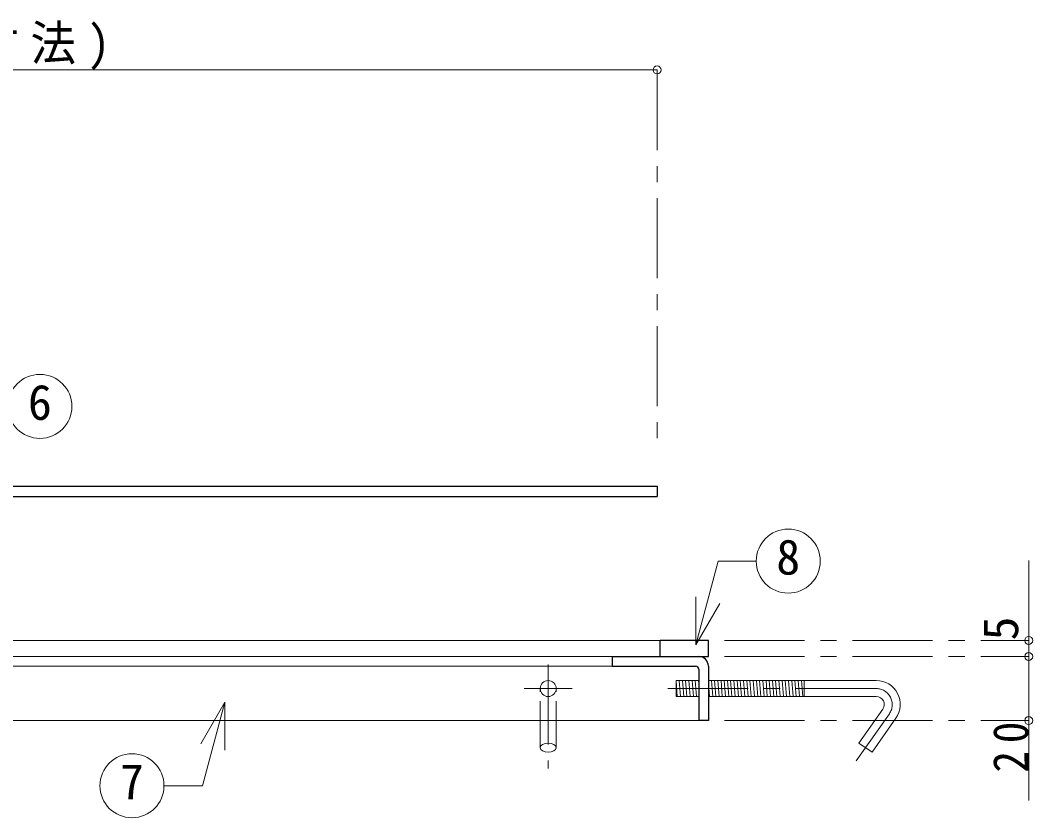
# Model space of a CAD drawing. Units: millimetres at full size, sheet at 1:5; details may follow other scales. Extents: x -1061 to 964, y -679 to 726.
# Drawn here: x -71.2 to 244.8, y -246.9 to 2.2 of the extents above; entities that cross this region are included whole.
import ezdxf
from ezdxf.enums import TextEntityAlignment as Align

# ---------------------------------------------------------------- set-up
doc = ezdxf.new("R2010")
doc.units = ezdxf.units.MM
doc.header["$LTSCALE"] = 5
doc.header["$PDMODE"] = 32
doc.header["$PDSIZE"] = 2.5
doc.linetypes.add('CHAIN1', pattern=[8, 5, -1, 1, -1])
doc.linetypes.add('DASHED1', pattern=[1.8, 1.2, -0.6])
doc.layers.add('0-0', color=4, linetype='Continuous', lineweight=9)
doc.styles.add('ＭＳ ゴシック', font='')
doc.styles.get('ＭＳ ゴシック').set_extended_font_data('MS Gothic')

msp = doc.modelspace()

# ---------------------------------------------------------------- linework, layer by layer
at = {"layer": '0-0'}
for p, q in [((-320.401, -13.343), (127.599, -13.343)), ((128.599, -191.543), (-321.401, -191.543)), ((133.498, -204.043), (133.906, -209.043)), ((134.501, -204.043), (134.91, -209.043)), ((135.505, -204.043), (135.913, -209.043)), ((136.508, -204.043), (136.916, -209.043)), ((137.511, -204.043), (137.92, -209.043)), ((138.515, -204.043), (138.923, -209.043)), ((139.518, -204.043), (139.926, -209.043)), ((140.521, -204.043), (140.599, -204.999)), ((143.599, -204.876), (143.94, -209.043)), ((144.535, -204.043), (144.943, -209.043)), ((145.538, -204.043), (145.946, -209.043)), ((146.541, -204.043), (146.95, -209.043)), ((147.545, -204.043), (147.953, -209.043)), ((148.548, -204.043), (148.956, -209.043)), ((149.551, -204.043), (149.96, -209.043)), ((150.555, -204.043), (150.963, -209.043)), ((151.558, -204.043), (151.966, -209.043)), ((152.561, -204.043), (152.97, -209.043)), ((153.565, -204.043), (153.973, -209.043)), ((154.568, -204.043), (154.976, -209.043)), ((155.571, -204.043), (155.98, -209.043)), ((156.575, -204.043), (156.983, -209.043)), ((157.578, -204.043), (157.986, -209.043)), ((158.581, -204.043), (158.99, -209.043)), ((159.585, -204.043), (159.993, -209.043)), ((160.588, -204.043), (160.996, -209.043)), ((161.591, -204.043), (162, -209.043)), ((162.595, -204.043), (163.003, -209.043)), ((163.598, -204.043), (164.006, -209.043)), ((164.601, -204.043), (165.01, -209.043)), ((165.605, -204.043), (166.013, -209.043)), ((166.608, -204.043), (167.016, -209.043)), ((167.611, -204.043), (168.02, -209.043)), ((168.615, -204.043), (169.023, -209.043)), ((169.618, -204.043), (170.026, -209.043)), ((170.621, -204.043), (171.03, -209.043)), ((171.625, -204.043), (172.033, -209.043)), ((172.628, -204.043), (173.036, -209.043)), ((173.498, -209.043), (173.498, -204.043)), ((140.599, -216.543), (-333.401, -216.543)), ((91.099, -216.543), (91.099, -225.041)), ((96.099, -216.543), (96.099, -225.041))]:
    msp.add_line(p, q, dxfattribs=at)
at = {"layer": '0-0', "linetype": 'CHAIN1'}
for p, q in [((127.599, -13.343), (127.599, -133.343)), ((148.599, -191.543), (243.599, -191.543)), ((93.599, -199.043), (93.599, -231.475)), ((148.599, -196.543), (243.599, -196.543)), ((101.099, -206.543), (86.099, -206.543)), ((195.994, -206.543), (128.498, -206.543)), ((200.09, -214.411), (189.779, -229.137)), ((148.599, -216.543), (243.599, -216.543))]:
    msp.add_line(p, q, dxfattribs=at)
at = {"layer": '0-0', "color": 5, "lineweight": 25}
for p, q in [((-237.401, -143.343), (127.599, -143.343)), ((127.599, -143.343), (127.599, -146.543)), ((143.599, -191.543), (128.599, -191.543)), ((128.599, -196.543), (128.599, -191.543)), ((143.599, -196.543), (143.599, -191.543)), ((113.599, -196.543), (143.599, -196.543)), ((113.599, -196.543), (113.599, -199.543)), ((113.599, -199.543), (139.599, -199.543)), ((140.599, -200.543), (140.599, -216.543)), ((143.599, -199.543), (143.599, -216.543)), ((143.599, -216.543), (140.599, -216.543))]:
    msp.add_line(p, q, dxfattribs=at)
at = {"layer": '0-0', "color": 7, "lineweight": 18}
for p, q in [((139.666, -192.946), (139.666, -177.946)), ((139.666, -192.946), (147.166, -179.955)), ((-306.401, -196.543), (113.599, -196.543)), ((-306.401, -199.543), (113.599, -199.543)), ((133.498, -209.043), (133.498, -204.043)), ((140.599, -204.043), (133.498, -204.043)), ((195.994, -204.043), (143.599, -204.043)), ((-7.349, -210.817), (-14.849, -223.807)), ((-7.349, -210.817), (-14.342, -236.913)), ((-7.349, -210.817), (-7.349, -225.817)), ((140.599, -209.043), (133.498, -209.043)), ((195.994, -209.043), (143.599, -209.043)), ((202.138, -215.845), (194.695, -226.475)), ((-14.342, -236.913), (-26.32, -236.913))]:
    msp.add_line(p, q, dxfattribs=at)
at = {"layer": '0-0', "linetype": 'DASHED1'}
for p, q in [((91.099, -216.543), (91.099, -206.543)), ((96.099, -216.543), (96.099, -206.543))]:
    msp.add_line(p, q, dxfattribs=at)
at = {"layer": '0-0', "color": 5, "lineweight": 25}
msp.add_lwpolyline([(-237.401, -143.343), (-237.401, -146.543), (127.599, -146.543)], dxfattribs=at)
at = {"layer": '0-0', "color": 7, "lineweight": 18}
for points in [[(139.666, -192.946), (146.684, -166.754), (158.53, -166.754)], [(198.042, -212.977), (190.599, -223.607), (194.695, -226.475)]]:
    msp.add_lwpolyline(points, dxfattribs=at)
at = {"layer": '0-0'}
msp.add_lwpolyline([(243.599, -166.543), (243.599, -196.543), (243.599, -241.543)], dxfattribs=at)
at = {"layer": '0-0', "color": 7, "lineweight": 18}
for centre in [(-65.057, -118.425), (168.53, -166.754), (-36.32, -236.913)]:
    msp.add_circle(centre, 10, dxfattribs=at)
at = {"layer": '0-0'}
msp.add_circle((93.599, -206.543), 2.5, dxfattribs=at)
at = {"layer": '0-0', "color": 5, "lineweight": 25}
for centre, radius in [((140.599, -199.543), 3), ((139.599, -200.543), 1)]:
    msp.add_arc(centre, radius, 0, 90, dxfattribs=at)
at = {"layer": '0-0', "color": 7, "lineweight": 18}
for radius in [7.5, 2.5]:
    msp.add_arc((195.994, -211.543), radius, 325, 90, dxfattribs=at)
at = {"layer": '0-0', "linetype": 'CHAIN1'}
msp.add_arc((195.994, -211.543), 5, 325, 90, dxfattribs=at)
at = {"layer": '0-0'}
msp.add_ellipse((93.599, -225.031), major_axis=(2.5, 0), ratio=0.57, dxfattribs=at)
for p in [(127.599, -13.343), (243.599, -191.543), (243.599, -196.543), (243.599, -216.543)]:
    msp.add_point(p, dxfattribs=at)

# ---------------------------------------------------------------- texts
at = {"layer": '0-0', "color": 7, "style": 'ＭＳ ゴシック'}
for s, p in [('6', (-68.807, -125.925)), ('8', (164.78, -174.254)), ('7', (-40.07, -244.413))]:
    msp.add_text(s, height=11, dxfattribs=at).set_placement(p, align=Align.BOTTOM_LEFT)
msp.add_text('5', height=11, rotation=90, dxfattribs=at).set_placement((243.599, -191.543), align=Align.BOTTOM_LEFT)
at = {"layer": '0-0', "color": 7, "insert": (-157.026, -13.343), "char_height": 11, "attachment_point": 7, "style": 'ＭＳ ゴシック'}
msp.add_mtext('\\T1.25;\\W0.95;448□(蓋寸法)\\~', dxfattribs=at)
at = {"layer": '0-0', "color": 7, "insert": (243.599, -232.793), "char_height": 11, "attachment_point": 7, "rotation": 90, "style": 'ＭＳ ゴシック'}
msp.add_mtext('\\T1.36;\\W0.9;20', dxfattribs=at)

doc.saveas('drawing.dxf')
